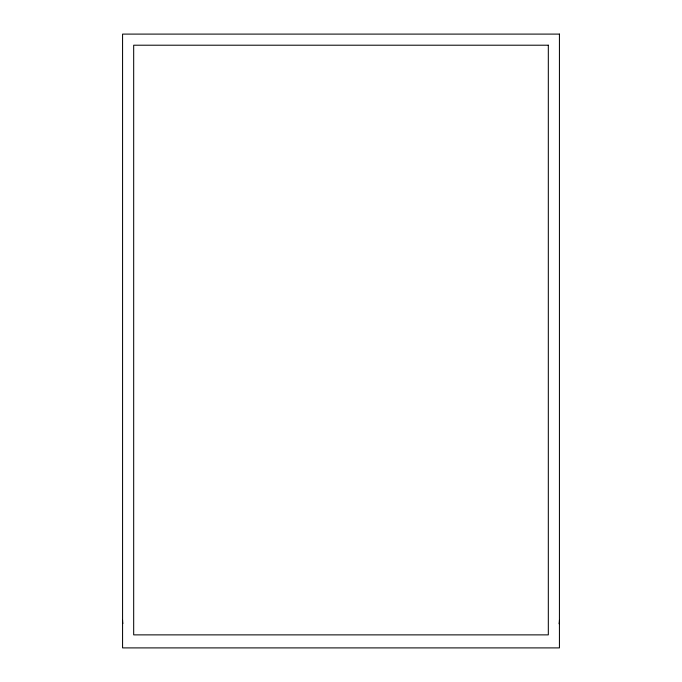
<?xml version="1.0" encoding="UTF-8"?>
<svg xmlns="http://www.w3.org/2000/svg" width="682" height="682" viewBox="0 0 682 682"><rect width="100%" height="100%" fill="white"/><g stroke="black" fill="none" stroke-linecap="round" stroke-linejoin="round"><path stroke-width="1.02" d="M559.428 620.253A17.945 17.945 0 0 1 559.078 623.757M122.862 623.561A19.326 19.326 0 0 1 122.572 620.253M559.428 34.1L122.572 34.1L122.572 647.9L559.428 647.9L559.428 34.1M548.319 45.208L133.681 45.208L133.681 634.874L548.319 634.874L548.319 45.208"/></g></svg>
